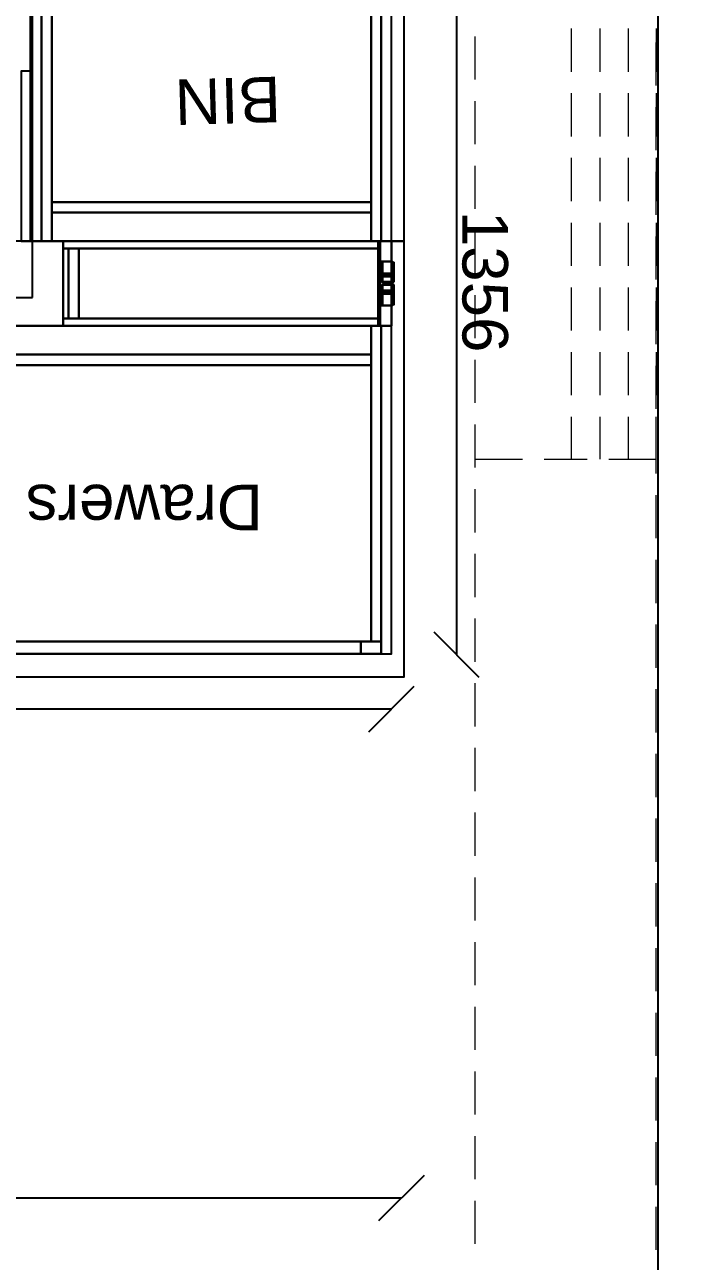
# Model space of a CAD drawing. Header units: millimetres. Extents: x -5841 to 140562, y 1006 to 102310.
# Drawn here: x 100537 to 101710, y 15321 to 17506 of the extents above; entities that cross this region are included whole.
import ezdxf

# ---------------------------------------------------------------- set-up
doc = ezdxf.new("R2010")
doc.units = ezdxf.units.MM
doc.header["$LTSCALE"] = 10
for name, color, linetype in [('PDF18_0', 7, 'Continuous'), ('PDF18_1-Dim-01', 7, 'Continuous'), ('PDF18_Text', 7, 'Continuous')]:
    doc.layers.add(name, color=color, linetype=linetype)
for name, color, linetype, true_color in [('PDF18_1-Base-01', 7, 'Continuous', 0xddc16e), ('PDF18_1-Cab-01', 7, 'Continuous', 0x545454), ('PDF18_1-Cab_2D-01', 7, 'Continuous', 0x545454), ('PDF18_1-Cab_Back-01', 7, 'Continuous', 0xddc16e), ('PDF18_1-Cab_Frame-01', 7, 'Continuous', 0xddc16e), ('PDF18_1-Cab_Front-01', 7, 'Continuous', 0xddc16e), ('PDF18_1-Cab_IComp-01', 7, 'Continuous', 0xddc16e), ('PDF18_1-Cab_Inside-01', 7, 'Continuous', 0xddc16e), ('PDF18_1-Cab_Outside-01', 7, 'Continuous', 0xddc16e), ('PDF18_KD - WALL - LOADBEARING', 7, 'Continuous', 0xc0ab87)]:
    doc.layers.add(name, color=color, linetype=linetype, true_color=true_color)
doc.styles.add('PDF ArialMT', font='arial.ttf')
picture_1 = doc.add_image_def('image2.png', size_in_pixel=(2281, 605))

msp = doc.modelspace()

# ---------------------------------------------------------------- linework, layer by layer
at = {"layer": 'PDF18_0', "lineweight": 25}
for points in [[(100551.29366, 17023.69147), (100551.29366, 17743.33991), (99465.47115, 17743.33991), (99465.47115, 17023.69147)], [(101207.44371, 17123.17228), (101207.44371, 17743.33991), (100547.06043, 17743.33991), (100547.06043, 17123.17228)], [(99567.06858, 17123.17228), (99567.06858, 16353.78343), (101207.44371, 16353.78343), (101207.44371, 17123.17228)]]:
    msp.add_lwpolyline(points, close=True, dxfattribs=at)
at = {"layer": 'PDF18_0', "color": 0, "lineweight": 0, "true_color": 0x939598}
for points in [[(101333.38219, 17408.91505), (101333.38219, 17485.11312)], [(101502.71123, 17498.8711), (101502.71123, 17422.67303)], [(101553.50994, 17498.8711), (101553.50994, 17422.67303)], [(101603.25035, 17498.8711), (101603.25035, 17422.67303)], [(101652.99076, 17498.8711), (101652.99076, 17422.67303)], [(101652.99076, 17398.33198), (101652.99076, 17474.53005)], [(101333.38219, 17294.61794), (101333.38219, 17370.81601)], [(101502.71123, 17384.574), (101502.71123, 17308.37593)], [(101553.50994, 17384.574), (101553.50994, 17308.37593)], [(101603.25035, 17384.574), (101603.25035, 17308.37593)], [(101652.99076, 17384.574), (101652.99076, 17308.37593)], [(101652.99076, 17284.03488), (101652.99076, 17360.23295)], [(101502.71123, 17270.27689), (101502.71123, 17194.07882)], [(101553.50994, 17270.27689), (101553.50994, 17194.07882)], [(101603.25035, 17270.27689), (101603.25035, 17194.07882)], [(101652.99076, 17270.27689), (101652.99076, 17194.07882)], [(101333.38219, 17180.32084), (101333.38219, 17256.51891)], [(101652.99076, 17169.73777), (101652.99076, 17245.93584)], [(101502.71123, 17155.97979), (101502.71123, 17079.78172)], [(101553.50994, 17155.97979), (101553.50994, 17079.78172)], [(101603.25035, 17155.97979), (101603.25035, 17079.78172)], [(101652.99076, 17155.97979), (101652.99076, 17079.78172)], [(101333.38219, 17066.02373), (101333.38219, 17142.2218)], [(101652.99076, 17055.44066), (101652.99076, 17131.63874)], [(101333.38219, 16951.72662), (101333.38219, 17027.92469)], [(101502.71123, 17041.68268), (101502.71123, 16965.48461)], [(101553.50994, 17041.68268), (101553.50994, 16965.48461)], [(101603.25035, 17041.68268), (101603.25035, 16965.48461)], [(101652.99076, 17041.68268), (101652.99076, 16965.48461)], [(101652.99076, 16941.14356), (101652.99076, 17017.34163)], [(101333.38219, 16837.42952), (101333.38219, 16913.62759)], [(101502.71123, 16927.38557), (101502.71123, 16851.1875)], [(101553.50994, 16927.38557), (101553.50994, 16851.1875)], [(101603.25035, 16927.38557), (101603.25035, 16851.1875)], [(101652.99076, 16927.38557), (101652.99076, 16851.1875)], [(101652.99076, 16826.84645), (101652.99076, 16903.04452)], [(101502.71123, 16813.08847), (101502.71123, 16737.9487)], [(101553.50994, 16813.08847), (101553.50994, 16737.9487)], [(101569.38454, 16737.9487), (101652.99076, 16737.9487), (101652.99076, 16813.08847)], [(101603.25035, 16813.08847), (101603.25035, 16737.9487)], [(101333.38219, 16723.13241), (101333.38219, 16799.33048)], [(101652.99076, 16712.54935), (101652.99076, 16788.74742)], [(101333.38219, 16737.9487), (101416.9884, 16737.9487)], [(101455.08744, 16737.9487), (101531.28551, 16737.9487)], [(101333.38219, 16608.83531), (101333.38219, 16685.03338)], [(101652.99076, 16598.25224), (101652.99076, 16674.45031)], [(101333.38219, 16494.5382), (101333.38219, 16570.73627)], [(101652.99076, 16483.95514), (101652.99076, 16560.15321)], [(101333.38219, 16380.2411), (101333.38219, 16456.43917)], [(101652.99076, 16369.65803), (101652.99076, 16445.8561)], [(101333.38219, 16265.94399), (101333.38219, 16342.14206)], [(101652.99076, 16255.36092), (101652.99076, 16331.55899)], [(101333.38219, 16151.64688), (101333.38219, 16227.84495)], [(101652.99076, 16141.06382), (101652.99076, 16217.26189)], [(101333.38219, 16037.34978), (101333.38219, 16113.54785)], [(101652.99076, 16026.76671), (101652.99076, 16102.96478)], [(101333.38219, 15923.05267), (101333.38219, 15999.25074)], [(101652.99076, 15912.46961), (101652.99076, 15988.66768)], [(101333.38219, 15808.75557), (101333.38219, 15884.95364)], [(101652.99076, 15798.1725), (101652.99076, 15874.37057)], [(101333.38219, 15694.45846), (101333.38219, 15770.65653)], [(101652.99076, 15683.87539), (101652.99076, 15760.07347)], [(101333.38219, 15580.16135), (101333.38219, 15656.35942)], [(101652.99076, 15569.57829), (101652.99076, 15645.77636)], [(101333.38219, 15465.86425), (101333.38219, 15542.06232)], [(101652.99076, 15455.28118), (101652.99076, 15531.47925)], [(101333.38219, 15351.56714), (101333.38219, 15427.76521)], [(101652.99076, 15340.98408), (101652.99076, 15417.18215)]]:
    msp.add_lwpolyline(points, dxfattribs=at)
at = {"layer": 'PDF18_1-Base-01', "lineweight": 25}
msp.add_lwpolyline([(101149.23685, 17655.50047), (100585.15946, 17655.50047), (100585.15946, 17191.96221), (101149.23685, 17191.96221)], close=True, dxfattribs=at)
at = {"layer": 'PDF18_1-Cab-01', "lineweight": 25}
for points in [[(100567.16825, 17703.12426), (100549.17704, 17703.12426), (100549.17704, 17123.17228), (100567.16825, 17123.17228)], [(101167.22806, 17703.12426), (100567.16825, 17703.12426), (100567.16825, 17123.17228), (101167.22806, 17123.17228)], [(101185.21927, 17703.12426), (101167.22806, 17703.12426), (101167.22806, 17123.17228), (101185.21927, 17123.17228)], [(100549.17704, 17423.73134), (100531.18583, 17423.73134), (100531.18583, 17123.17228), (100549.17704, 17123.17228)], [(101185.21927, 16973.95106), (101185.21927, 17123.17228), (100605.26729, 17123.17228), (100605.26729, 16973.95106)], [(100267.6675, 16393.99908), (101167.22806, 16393.99908), (101167.22806, 16973.95106), (100267.6675, 16973.95106)], [(101167.22806, 16393.99908), (101185.21927, 16393.99908), (101185.21927, 16973.95106), (101167.22806, 16973.95106)]]:
    msp.add_lwpolyline(points, close=True, dxfattribs=at)
at = {"layer": 'PDF18_1-Cab_2D-01', "lineweight": 25}
for points in [[(100567.16825, 17123.17228), (100567.16825, 17703.12426), (100549.17704, 17703.12426), (100549.17704, 17123.17228)], [(101167.22806, 17123.17228), (101167.22806, 17703.12426), (100567.16825, 17703.12426), (100567.16825, 17123.17228)], [(101185.21927, 17123.17228), (101185.21927, 17703.12426), (101167.22806, 17703.12426), (101167.22806, 17123.17228)], [(100549.17704, 17123.17228), (100549.17704, 17423.73134), (100531.18583, 17423.73134), (100531.18583, 17123.17228)], [(100605.26729, 16973.95106), (101185.21927, 16973.95106), (101185.21927, 17123.17228), (100605.26729, 17123.17228)], [(100267.6675, 16973.95106), (100267.6675, 16393.99908), (101167.22806, 16393.99908), (101167.22806, 16973.95106)], [(101167.22806, 16973.95106), (101167.22806, 16393.99908), (101185.21927, 16393.99908), (101185.21927, 16973.95106)]]:
    msp.add_lwpolyline(points, close=True, dxfattribs=at)
at = {"layer": 'PDF18_1-Cab_Back-01', "lineweight": 25}
for points in [[(100585.15946, 17173.971), (100585.15946, 17191.96221), (101149.23685, 17191.96221), (101149.23685, 17173.971), (100585.15946, 17173.971), (101149.23685, 17173.971), (101149.23685, 17191.96221), (101149.23685, 17173.971), (101149.23685, 17191.96221), (100585.15946, 17191.96221), (100585.15946, 17173.971), (100585.15946, 17191.96221), (100585.15946, 17173.971), (100585.15946, 17191.96221), (101149.23685, 17191.96221), (101149.23685, 17173.971), (100585.15946, 17173.971), (101149.23685, 17173.971), (101149.23685, 17191.96221), (100585.15946, 17191.96221), (100585.15946, 17173.971), (101149.23685, 17173.971), (101149.23685, 17191.96221), (101149.23685, 17173.971), (100585.15946, 17173.971), (101149.23685, 17173.971)], [(101149.23685, 16923.15235), (101149.23685, 16904.10283), (100285.65872, 16904.10283)], [(100285.65872, 16923.15235), (101149.23685, 16923.15235), (100285.65872, 16923.15235)], [(100285.65872, 16904.10283), (101149.23685, 16904.10283), (101149.23685, 16923.15235), (101149.23685, 16904.10283), (101149.23685, 16923.15235), (101149.23685, 16904.10283), (100285.65872, 16904.10283)], [(100285.65872, 16923.15235), (101149.23685, 16923.15235), (100285.65872, 16923.15235)], [(100285.65872, 16904.10283), (101149.23685, 16904.10283), (101149.23685, 16923.15235), (100285.65872, 16923.15235)], [(100285.65872, 16923.15235), (101149.23685, 16923.15235), (100285.65872, 16923.15235)]]:
    msp.add_lwpolyline(points, dxfattribs=at)
at = {"layer": 'PDF18_1-Cab_Frame-01', "lineweight": 25}
for points in [[(101185.21927, 17123.17228), (101161.93653, 17123.17228), (101185.21927, 17123.17228), (101161.93653, 17123.17228), (101161.93653, 17087.18986), (101185.21927, 17087.18986), (101161.93653, 17087.18986), (101185.21927, 17087.18986), (101161.93653, 17087.18986), (101161.93653, 17009.93348), (101185.21927, 17009.93348), (101161.93653, 17009.93348), (101185.21927, 17009.93348), (101161.93653, 17009.93348), (101161.93653, 16973.95106), (101185.21927, 16973.95106)], [(101161.93653, 16973.95106), (101161.93653, 17009.93348), (101161.93653, 17087.18986), (101161.93653, 17123.17228)], [(101185.21927, 17123.17228), (101161.93653, 17123.17228), (101185.21927, 17123.17228)], [(101161.93653, 17087.18986), (101161.93653, 17123.17228), (101161.93653, 17087.18986)], [(101185.21927, 17087.18986), (101185.21927, 17123.17228), (101185.21927, 17087.18986)], [(101185.21927, 17087.18986), (101185.21927, 17123.17228), (101185.21927, 17087.18986)], [(101185.21927, 17087.18986), (101161.93653, 17087.18986), (101185.21927, 17087.18986)], [(101161.93653, 17009.93348), (101161.93653, 17087.18986), (101161.93653, 17009.93348)], [(101185.21927, 17087.18986), (101161.93653, 17087.18986), (101185.21927, 17087.18986)], [(101161.93653, 17009.93348), (101161.93653, 17087.18986), (101161.93653, 17009.93348)], [(101185.21927, 17087.18986), (101161.93653, 17087.18986), (101185.21927, 17087.18986)], [(101161.93653, 17009.93348), (101161.93653, 17087.18986), (101161.93653, 17009.93348)], [(101185.21927, 17009.93348), (101185.21927, 17087.18986), (101185.21927, 17009.93348)], [(101185.21927, 17009.93348), (101161.93653, 17009.93348), (101185.21927, 17009.93348)], [(101161.93653, 16973.95106), (101161.93653, 17009.93348), (101161.93653, 16973.95106)], [(101185.21927, 16973.95106), (101185.21927, 17009.93348), (101185.21927, 16973.95106)], [(101185.21927, 16973.95106), (101185.21927, 17009.93348), (101185.21927, 16973.95106)], [(101167.22806, 16393.99908), (101167.22806, 16416.22352), (101167.22806, 16393.99908), (101167.22806, 16416.22352), (101131.24564, 16416.22352), (101131.24564, 16393.99908), (101131.24564, 16416.22352), (101131.24564, 16393.99908), (101131.24564, 16416.22352), (100303.64993, 16416.22352), (100303.64993, 16393.99908), (100303.64993, 16416.22352), (100303.64993, 16393.99908), (100303.64993, 16416.22352), (100267.6675, 16416.22352), (100267.6675, 16393.99908)], [(100267.6675, 16416.22352), (100303.64993, 16416.22352), (101131.24564, 16416.22352), (101167.22806, 16416.22352)], [(101131.24564, 16393.99908), (101131.24564, 16416.22352), (101131.24564, 16393.99908), (101131.24564, 16416.22352), (100303.64993, 16416.22352), (100303.64993, 16393.99908)], [(100303.64993, 16416.22352), (101131.24564, 16416.22352)], [(100303.64993, 16416.22352), (101131.24564, 16416.22352), (100303.64993, 16416.22352)], [(100303.64993, 16416.22352), (101131.24564, 16416.22352), (100303.64993, 16416.22352)], [(100303.64993, 16416.22352), (101131.24564, 16416.22352), (100303.64993, 16416.22352)], [(100303.64993, 16416.22352), (101131.24564, 16416.22352), (100303.64993, 16416.22352)], [(101131.24564, 16416.22352), (101167.22806, 16416.22352), (101131.24564, 16416.22352)], [(101131.24564, 16393.99908), (101131.24564, 16416.22352), (101131.24564, 16393.99908)], [(101131.24564, 16393.99908), (101131.24564, 16416.22352), (101131.24564, 16393.99908)], [(101131.24564, 16393.99908), (101131.24564, 16416.22352), (101131.24564, 16393.99908)], [(101131.24564, 16393.99908), (101131.24564, 16416.22352), (101131.24564, 16393.99908)], [(101167.22806, 16393.99908), (101167.22806, 16416.22352), (101167.22806, 16393.99908)], [(100303.64993, 16393.99908), (101131.24564, 16393.99908), (100303.64993, 16393.99908)], [(101131.24564, 16393.99908), (101167.22806, 16393.99908), (101131.24564, 16393.99908)], [(101131.24564, 16393.99908), (101167.22806, 16393.99908), (101131.24564, 16393.99908)]]:
    msp.add_lwpolyline(points, dxfattribs=at)
for points in [[(101185.21927, 17087.18986), (101161.93653, 17087.18986), (101161.93653, 17123.17228), (101185.21927, 17123.17228)], [(101185.21927, 17087.18986), (101161.93653, 17087.18986), (101161.93653, 17123.17228), (101185.21927, 17123.17228), (101185.21927, 17087.18986), (101185.21927, 17123.17228), (101161.93653, 17123.17228), (101161.93653, 17087.18986), (101185.21927, 17087.18986), (101161.93653, 17087.18986)], [(101185.21927, 17009.93348), (101161.93653, 17009.93348), (101161.93653, 17087.18986), (101185.21927, 17087.18986)], [(101185.21927, 17009.93348), (101185.21927, 17087.18986), (101185.21927, 17009.93348), (101161.93653, 17009.93348), (101161.93653, 17087.18986), (101185.21927, 17087.18986)], [(101185.21927, 17009.93348), (101161.93653, 17009.93348), (101161.93653, 17087.18986), (101185.21927, 17087.18986), (101161.93653, 17087.18986), (101185.21927, 17087.18986), (101161.93653, 17087.18986), (101185.21927, 17087.18986), (101161.93653, 17087.18986), (101161.93653, 17009.93348)], [(101161.93653, 17087.18986), (101161.93653, 17009.93348)], [(101185.21927, 17009.93348), (101185.21927, 17087.18986), (101185.21927, 17009.93348), (101161.93653, 17009.93348), (101161.93653, 17087.18986), (101185.21927, 17087.18986)], [(101185.21927, 17009.93348), (101185.21927, 17087.18986), (101185.21927, 17009.93348), (101161.93653, 17009.93348), (101161.93653, 17087.18986), (101185.21927, 17087.18986), (101185.21927, 17009.93348), (101185.21927, 17087.18986), (101161.93653, 17087.18986), (101161.93653, 17009.93348), (101185.21927, 17009.93348), (101161.93653, 17009.93348)], [(101185.21927, 17009.93348), (101185.21927, 17087.18986), (101185.21927, 17009.93348), (101161.93653, 17009.93348), (101161.93653, 17087.18986), (101185.21927, 17087.18986), (101185.21927, 17009.93348), (101185.21927, 17087.18986), (101161.93653, 17087.18986), (101161.93653, 17009.93348), (101185.21927, 17009.93348), (101161.93653, 17009.93348)], [(101185.21927, 17009.93348), (101185.21927, 17087.18986), (101185.21927, 17009.93348), (101161.93653, 17009.93348), (101161.93653, 17087.18986), (101185.21927, 17087.18986), (101185.21927, 17009.93348), (101185.21927, 17087.18986), (101161.93653, 17087.18986), (101161.93653, 17009.93348), (101185.21927, 17009.93348), (101161.93653, 17009.93348)], [(101185.21927, 16973.95106), (101161.93653, 16973.95106), (101161.93653, 17009.93348), (101185.21927, 17009.93348)], [(101185.21927, 16973.95106), (101161.93653, 16973.95106), (101161.93653, 17009.93348), (101185.21927, 17009.93348), (101185.21927, 16973.95106), (101185.21927, 17009.93348), (101161.93653, 17009.93348), (101161.93653, 16973.95106), (101185.21927, 16973.95106), (101161.93653, 16973.95106)], [(100303.64993, 16393.99908), (100303.64993, 16416.22352), (101131.24564, 16416.22352), (101131.24564, 16393.99908)], [(100303.64993, 16393.99908), (101131.24564, 16393.99908), (100303.64993, 16393.99908), (100303.64993, 16416.22352), (101131.24564, 16416.22352), (101131.24564, 16393.99908)], [(100303.64993, 16393.99908), (100303.64993, 16416.22352), (101131.24564, 16416.22352), (101131.24564, 16393.99908), (101131.24564, 16416.22352), (101131.24564, 16393.99908), (101131.24564, 16416.22352), (101131.24564, 16393.99908), (101131.24564, 16416.22352), (100303.64993, 16416.22352)], [(101131.24564, 16416.22352), (100303.64993, 16416.22352)], [(100303.64993, 16393.99908), (101131.24564, 16393.99908), (100303.64993, 16393.99908), (100303.64993, 16416.22352), (101131.24564, 16416.22352), (101131.24564, 16393.99908)], [(100303.64993, 16393.99908), (101131.24564, 16393.99908), (100303.64993, 16393.99908), (100303.64993, 16416.22352), (101131.24564, 16416.22352), (101131.24564, 16393.99908)], [(100303.64993, 16393.99908), (101131.24564, 16393.99908), (100303.64993, 16393.99908), (100303.64993, 16416.22352), (101131.24564, 16416.22352), (101131.24564, 16393.99908), (100303.64993, 16393.99908), (101131.24564, 16393.99908), (101131.24564, 16416.22352), (100303.64993, 16416.22352), (100303.64993, 16393.99908), (100303.64993, 16416.22352)], [(100303.64993, 16393.99908), (101131.24564, 16393.99908), (100303.64993, 16393.99908), (100303.64993, 16416.22352), (101131.24564, 16416.22352), (101131.24564, 16393.99908), (100303.64993, 16393.99908), (101131.24564, 16393.99908), (101131.24564, 16416.22352), (100303.64993, 16416.22352), (100303.64993, 16393.99908), (100303.64993, 16416.22352)], [(100303.64993, 16393.99908), (101131.24564, 16393.99908), (100303.64993, 16393.99908), (100303.64993, 16416.22352), (101131.24564, 16416.22352), (101131.24564, 16393.99908), (100303.64993, 16393.99908), (101131.24564, 16393.99908), (101131.24564, 16416.22352), (100303.64993, 16416.22352), (100303.64993, 16393.99908), (100303.64993, 16416.22352)], [(100303.64993, 16393.99908), (101131.24564, 16393.99908), (100303.64993, 16393.99908), (100303.64993, 16416.22352), (101131.24564, 16416.22352), (101131.24564, 16393.99908), (100303.64993, 16393.99908), (101131.24564, 16393.99908), (101131.24564, 16416.22352), (100303.64993, 16416.22352), (100303.64993, 16393.99908), (100303.64993, 16416.22352)], [(101131.24564, 16393.99908), (101131.24564, 16416.22352), (101167.22806, 16416.22352), (101167.22806, 16393.99908)], [(101131.24564, 16393.99908), (101131.24564, 16416.22352), (101167.22806, 16416.22352), (101167.22806, 16393.99908), (101131.24564, 16393.99908), (101167.22806, 16393.99908), (101167.22806, 16416.22352), (101131.24564, 16416.22352), (101131.24564, 16393.99908), (101131.24564, 16416.22352)]]:
    msp.add_lwpolyline(points, close=True, dxfattribs=at)
at = {"layer": 'PDF18_1-Cab_Front-01', "lineweight": 25}
msp.add_lwpolyline([(100285.65872, 16416.22352), (101149.23685, 16416.22352), (100285.65872, 16416.22352), (101149.23685, 16416.22352)], close=True, dxfattribs=at)
msp.add_lwpolyline([(100285.65872, 16416.22352), (101149.23685, 16416.22352), (100285.65872, 16416.22352), (101149.23685, 16416.22352)], close=True, dxfattribs=at)
msp.add_lwpolyline([(101167.22806, 16416.22352), (101149.23685, 16416.22352), (101167.22806, 16416.22352), (101149.23685, 16416.22352)], dxfattribs=at)
at = {"layer": 'PDF18_1-Cab_IComp-01', "lineweight": 25}
for points in [[(100585.15946, 17191.96221), (100585.15946, 17655.50047), (101149.23685, 17655.50047), (101149.23685, 17191.96221)], [(101149.23685, 17191.96221), (101149.23685, 17655.50047), (100585.15946, 17655.50047), (100585.15946, 17191.96221), (101149.23685, 17191.96221), (101149.23685, 17655.50047)], [(100585.15946, 17191.96221), (101149.23685, 17191.96221), (100585.15946, 17191.96221), (100585.15946, 17655.50047), (101149.23685, 17655.50047), (101149.23685, 17191.96221)], [(101149.23685, 17191.96221), (101149.23685, 17655.50047), (100585.15946, 17655.50047), (100585.15946, 17191.96221), (101149.23685, 17191.96221), (101149.23685, 17655.50047)]]:
    msp.add_lwpolyline(points, close=True, dxfattribs=at)
for points in [[(100585.15946, 17655.50047), (100585.15946, 17191.96221), (100585.15946, 17655.50047)], [(100585.15946, 17655.50047), (100585.15946, 17191.96221), (100585.15946, 17655.50047)], [(100585.15946, 17191.96221), (101149.23685, 17191.96221), (100585.15946, 17191.96221)]]:
    msp.add_lwpolyline(points, dxfattribs=at)
at = {"layer": 'PDF18_1-Cab_Inside-01', "lineweight": 25}
for points in [[(100585.15946, 17123.17228), (100585.15946, 17680.89983), (101149.23685, 17680.89983), (101149.23685, 17123.17228), (100585.15946, 17123.17228), (100585.15946, 17680.89983), (101149.23685, 17680.89983), (101149.23685, 17123.17228)], [(101149.23685, 17123.17228), (101149.23685, 17680.89983), (100585.15946, 17680.89983), (100585.15946, 17123.17228), (101149.23685, 17123.17228), (101149.23685, 17680.89983), (100585.15946, 17680.89983), (100585.15946, 17123.17228)], [(101149.23685, 16973.95106), (101149.23685, 16416.22352), (100285.65872, 16416.22352), (100285.65872, 16973.95106), (101149.23685, 16973.95106), (101149.23685, 16416.22352), (100285.65872, 16416.22352), (100285.65872, 16973.95106)], [(100285.65872, 16973.95106), (100285.65872, 16416.22352), (101149.23685, 16416.22352), (101149.23685, 16973.95106), (100285.65872, 16973.95106), (100285.65872, 16416.22352), (101149.23685, 16416.22352), (101149.23685, 16973.95106)]]:
    msp.add_lwpolyline(points, close=True, dxfattribs=at)
at = {"layer": 'PDF18_1-Cab_Outside-01', "lineweight": 25}
for points in [[(100567.16825, 17123.17228), (100567.16825, 17680.89983), (100585.15946, 17680.89983), (100585.15946, 17123.17228)], [(101149.23685, 17123.17228), (101149.23685, 17680.89983), (100585.15946, 17680.89983), (100585.15946, 17123.17228), (101149.23685, 17123.17228), (101149.23685, 17680.89983)], [(101149.23685, 17123.17228), (101149.23685, 17680.89983), (100585.15946, 17680.89983), (100585.15946, 17123.17228), (101149.23685, 17123.17228), (101149.23685, 17680.89983)], [(100585.15946, 17123.17228), (100585.15946, 17680.89983), (101149.23685, 17680.89983), (101149.23685, 17123.17228)], [(100585.15946, 17123.17228), (101149.23685, 17123.17228), (100585.15946, 17123.17228), (100585.15946, 17680.89983), (101149.23685, 17680.89983), (101149.23685, 17123.17228)], [(101167.22806, 17123.17228), (101149.23685, 17123.17228), (101149.23685, 17680.89983), (101167.22806, 17680.89983)], [(101165.11145, 17123.17228), (100605.26729, 17123.17228), (100605.26729, 17110.4726), (100605.26729, 17123.17228)], [(101165.11145, 17110.4726), (101165.11145, 16986.65074), (100605.26729, 16986.65074), (101165.11145, 16986.65074)], [(101165.11145, 17110.4726), (101165.11145, 16986.65074), (100605.26729, 16986.65074), (100605.26729, 17110.4726), (100605.26729, 16986.65074), (101165.11145, 16986.65074)], [(100632.78326, 16986.65074), (100614.79205, 16986.65074), (100632.78326, 16986.65074), (100632.78326, 17110.4726)], [(100632.78326, 17110.4726), (100614.79205, 17110.4726), (100614.79205, 16986.65074), (100614.79205, 17110.4726)], [(101169.34467, 17066.02373), (101169.34467, 17064.96542), (101169.34467, 17060.7322), (101169.34467, 17050.14913), (101169.34467, 17051.20744), (101169.34467, 17087.18986), (101169.34467, 17051.20744), (101187.33588, 17051.20744), (101187.33588, 17087.18986), (101169.34467, 17087.18986), (101187.33588, 17087.18986), (101187.33588, 17051.20744), (101169.34467, 17051.20744), (101169.34467, 17050.14913), (101169.34467, 17060.7322), (101169.34467, 17064.96542)], [(101188.39419, 17087.18986), (101188.39419, 17051.20744)], [(101189.4525, 17086.13155), (101189.4525, 17051.20744), (101189.4525, 17060.7322), (101189.4525, 17064.96542), (101189.4525, 17066.02373), (101189.4525, 17064.96542), (101189.4525, 17060.7322), (101189.4525, 17051.20744)], [(101169.34467, 17064.96542), (101189.4525, 17064.96542)], [(101189.4525, 17060.7322), (101169.34467, 17060.7322)], [(101169.34467, 17050.14913), (101187.33588, 17050.14913), (101169.34467, 17050.14913), (101187.33588, 17050.14913), (101187.33588, 17051.20744), (101188.39419, 17051.20744), (101189.4525, 17051.20744), (101188.39419, 17051.20744), (101187.33588, 17051.20744), (101187.33588, 17050.14913)], [(101187.33588, 17051.20744), (101188.39419, 17051.20744), (101188.39419, 17050.14913), (101187.33588, 17050.14913), (101188.39419, 17050.14913), (101189.4525, 17051.20744), (101188.39419, 17050.14913), (101187.33588, 17050.14913), (101169.34467, 17050.14913), (101187.33588, 17050.14913), (101188.39419, 17050.14913), (101188.39419, 17051.20744)], [(101169.34467, 17045.91591), (101187.33588, 17045.91591), (101187.33588, 17009.93348), (101169.34467, 17009.93348), (101169.34467, 17045.91591), (101169.34467, 17046.97421), (101169.34467, 17036.39115), (101169.34467, 17032.15792), (101169.34467, 17030.04131), (101169.34467, 17032.15792), (101169.34467, 17036.39115), (101169.34467, 17046.97421)], [(101169.34467, 17046.97421), (101187.33588, 17046.97421), (101169.34467, 17046.97421), (101187.33588, 17046.97421), (101187.33588, 17045.91591), (101188.39419, 17045.91591), (101189.4525, 17045.91591), (101188.39419, 17045.91591), (101187.33588, 17045.91591), (101187.33588, 17046.97421)], [(101187.33588, 17046.97421), (101188.39419, 17045.91591), (101187.33588, 17045.91591), (101188.39419, 17045.91591), (101187.33588, 17046.97421), (101188.39419, 17046.97421), (101189.4525, 17045.91591), (101188.39419, 17046.97421), (101187.33588, 17046.97421), (101169.34467, 17046.97421)], [(101169.34467, 17045.91591), (101169.34467, 17009.93348), (101187.33588, 17009.93348), (101187.33588, 17045.91591)], [(101188.39419, 17009.93348), (101188.39419, 17045.91591)], [(101189.4525, 17036.39115), (101189.4525, 17032.15792), (101189.4525, 17030.04131), (101189.4525, 17032.15792), (101189.4525, 17036.39115), (101189.4525, 17045.91591), (101189.4525, 17010.99179), (101189.4525, 17045.91591)], [(101189.4525, 17036.39115), (101169.34467, 17036.39115)], [(101169.34467, 17032.15792), (101189.4525, 17032.15792)], [(101165.11145, 16986.65074), (100605.26729, 16986.65074), (100605.26729, 16973.95106), (100605.26729, 16986.65074)], [(100285.65872, 16973.95106), (100285.65872, 16416.22352), (101149.23685, 16416.22352), (101149.23685, 16973.95106), (100285.65872, 16973.95106), (100285.65872, 16416.22352)], [(100285.65872, 16973.95106), (100285.65872, 16416.22352), (101149.23685, 16416.22352), (101149.23685, 16973.95106), (100285.65872, 16973.95106), (100285.65872, 16416.22352)], [(101149.23685, 16973.95106), (101149.23685, 16416.22352), (100285.65872, 16416.22352), (100285.65872, 16973.95106)], [(101149.23685, 16973.95106), (100285.65872, 16973.95106), (101149.23685, 16973.95106), (101149.23685, 16416.22352), (100285.65872, 16416.22352), (100285.65872, 16973.95106)], [(101167.22806, 16973.95106), (101167.22806, 16416.22352), (101149.23685, 16416.22352), (101149.23685, 16973.95106)]]:
    msp.add_lwpolyline(points, close=True, dxfattribs=at)
for points in [[(100585.15946, 17123.17228), (100585.15946, 17680.89983), (100567.16825, 17680.89983), (100585.15946, 17680.89983), (100585.15946, 17123.17228), (100567.16825, 17123.17228), (100585.15946, 17123.17228), (100585.15946, 17680.89983), (100567.16825, 17680.89983), (100567.16825, 17123.17228), (100585.15946, 17123.17228), (100567.16825, 17123.17228), (100567.16825, 17680.89983), (100567.16825, 17123.17228), (100567.16825, 17680.89983), (100567.16825, 17123.17228), (100585.15946, 17123.17228), (100567.16825, 17123.17228)], [(100585.15946, 17680.89983), (100585.15946, 17123.17228), (100585.15946, 17680.89983)], [(100585.15946, 17680.89983), (100585.15946, 17123.17228), (100585.15946, 17680.89983)], [(100585.15946, 17680.89983), (100585.15946, 17123.17228), (100585.15946, 17680.89983)], [(100585.15946, 17680.89983), (100585.15946, 17123.17228), (100585.15946, 17680.89983)], [(101167.22806, 17680.89983), (101149.23685, 17680.89983), (101149.23685, 17123.17228), (101167.22806, 17123.17228), (101167.22806, 17680.89983), (101167.22806, 17123.17228), (101149.23685, 17123.17228), (101149.23685, 17680.89983), (101167.22806, 17680.89983), (101167.22806, 17123.17228), (101167.22806, 17680.89983), (101149.23685, 17680.89983), (101149.23685, 17123.17228), (101167.22806, 17123.17228), (101149.23685, 17123.17228), (101167.22806, 17123.17228), (101167.22806, 17680.89983), (101167.22806, 17123.17228)], [(101149.23685, 17123.17228), (101149.23685, 17680.89983), (101149.23685, 17123.17228)], [(101149.23685, 17123.17228), (101149.23685, 17680.89983), (101149.23685, 17123.17228)], [(100585.15946, 17123.17228), (101149.23685, 17123.17228), (100585.15946, 17123.17228)], [(100585.15946, 17123.17228), (101149.23685, 17123.17228), (100585.15946, 17123.17228)], [(100585.15946, 17123.17228), (101149.23685, 17123.17228), (100585.15946, 17123.17228)], [(100605.26729, 17123.17228), (100605.26729, 17123.17228)], [(100605.26729, 17123.17228), (100605.26729, 17123.17228)], [(100605.26729, 17110.4726), (100605.26729, 16986.65074), (100605.26729, 17110.4726)], [(100605.26729, 17110.4726), (101165.11145, 17110.4726), (100605.26729, 17110.4726)], [(100605.26729, 17110.4726), (100605.26729, 17110.4726)], [(100605.26729, 17110.4726), (101165.11145, 17110.4726), (100605.26729, 17110.4726)], [(100605.26729, 17110.4726), (100605.26729, 17110.4726)], [(100605.26729, 17110.4726), (100605.26729, 17110.4726)], [(101165.11145, 17110.4726), (100605.26729, 17110.4726), (101165.11145, 17110.4726)], [(100605.26729, 17110.4726), (100605.26729, 17110.4726)], [(100605.26729, 17110.4726), (100605.26729, 17110.4726)], [(100614.79205, 17110.4726), (100614.79205, 17110.4726)], [(100614.79205, 17110.4726), (100614.79205, 17110.4726)], [(100632.78326, 17110.4726), (100632.78326, 17110.4726)], [(101165.11145, 17110.4726), (101165.11145, 17123.17228), (101165.11145, 17110.4726)], [(101165.11145, 17123.17228), (101165.11145, 17123.17228)], [(101165.11145, 17123.17228), (101165.11145, 17123.17228)], [(101165.11145, 17110.4726), (101165.11145, 17110.4726)], [(101165.11145, 17110.4726), (101165.11145, 17110.4726)], [(101165.11145, 17110.4726), (101165.11145, 17110.4726)], [(101165.11145, 17110.4726), (101165.11145, 17110.4726)], [(101165.11145, 17110.4726), (101165.11145, 17110.4726)], [(101169.34467, 17087.18986), (101169.34467, 17087.18986)], [(101169.34467, 17087.18986), (101169.34467, 17087.18986)], [(101187.33588, 17087.18986), (101187.33588, 17087.18986)], [(101187.33588, 17087.18986), (101187.33588, 17087.18986)], [(101187.33588, 17087.18986), (101187.33588, 17087.18986)], [(101188.39419, 17087.18986), (101188.39419, 17087.18986)], [(101189.4525, 17086.13155), (101189.4525, 17086.13155)], [(101189.4525, 17086.13155), (101189.4525, 17086.13155)], [(101189.4525, 17066.02373), (101169.34467, 17066.02373), (101189.4525, 17066.02373)], [(101169.34467, 17066.02373), (101169.34467, 17066.02373)], [(101169.34467, 17066.02373), (101169.34467, 17066.02373)], [(101189.4525, 17066.02373), (101189.4525, 17066.02373)], [(101189.4525, 17066.02373), (101189.4525, 17066.02373)], [(101169.34467, 17060.7322), (101169.34467, 17060.7322)], [(101169.34467, 17060.7322), (101169.34467, 17060.7322)], [(101169.34467, 17051.20744), (101169.34467, 17051.20744)], [(101169.34467, 17051.20744), (101169.34467, 17051.20744)], [(101169.34467, 17050.14913), (101169.34467, 17050.14913)], [(101169.34467, 17050.14913), (101169.34467, 17050.14913)], [(101169.34467, 17050.14913), (101169.34467, 17050.14913)], [(101169.34467, 17050.14913), (101169.34467, 17050.14913)], [(101169.34467, 17046.97421), (101169.34467, 17046.97421)], [(101169.34467, 17046.97421), (101169.34467, 17046.97421)], [(101169.34467, 17046.97421), (101169.34467, 17046.97421)], [(101169.34467, 17046.97421), (101169.34467, 17046.97421)], [(101169.34467, 17045.91591), (101169.34467, 17045.91591)], [(101169.34467, 17045.91591), (101169.34467, 17045.91591)], [(101187.33588, 17051.20744), (101187.33588, 17051.20744)], [(101187.33588, 17051.20744), (101187.33588, 17051.20744)], [(101187.33588, 17050.14913), (101187.33588, 17050.14913)], [(101187.33588, 17050.14913), (101187.33588, 17050.14913)], [(101187.33588, 17050.14913), (101187.33588, 17050.14913)], [(101187.33588, 17046.97421), (101187.33588, 17046.97421)], [(101187.33588, 17046.97421), (101187.33588, 17046.97421)], [(101187.33588, 17045.91591), (101187.33588, 17045.91591)], [(101187.33588, 17045.91591), (101187.33588, 17045.91591)], [(101188.39419, 17050.14913), (101188.39419, 17050.14913)], [(101188.39419, 17050.14913), (101188.39419, 17050.14913)], [(101188.39419, 17046.97421), (101188.39419, 17046.97421)], [(101188.39419, 17046.97421), (101188.39419, 17046.97421)], [(101189.4525, 17060.7322), (101189.4525, 17060.7322)], [(101189.4525, 17060.7322), (101189.4525, 17060.7322)], [(101189.4525, 17051.20744), (101189.4525, 17051.20744)], [(101189.4525, 17051.20744), (101189.4525, 17051.20744)], [(101189.4525, 17051.20744), (101189.4525, 17051.20744)], [(101189.4525, 17045.91591), (101189.4525, 17045.91591)], [(101189.4525, 17045.91591), (101189.4525, 17045.91591)], [(101169.34467, 17036.39115), (101169.34467, 17036.39115)], [(101169.34467, 17036.39115), (101169.34467, 17036.39115)], [(101189.4525, 17030.04131), (101169.34467, 17030.04131), (101189.4525, 17030.04131)], [(101169.34467, 17030.04131), (101169.34467, 17030.04131)], [(101169.34467, 17030.04131), (101169.34467, 17030.04131)], [(101189.4525, 17036.39115), (101189.4525, 17036.39115)], [(101189.4525, 17036.39115), (101189.4525, 17036.39115)], [(101189.4525, 17030.04131), (101189.4525, 17030.04131)], [(101189.4525, 17030.04131), (101189.4525, 17030.04131)], [(101169.34467, 17009.93348), (101169.34467, 17009.93348)], [(101169.34467, 17009.93348), (101169.34467, 17009.93348)], [(101187.33588, 17009.93348), (101187.33588, 17009.93348)], [(101187.33588, 17009.93348), (101187.33588, 17009.93348)], [(101187.33588, 17009.93348), (101187.33588, 17009.93348)], [(101188.39419, 17009.93348), (101188.39419, 17009.93348)], [(101189.4525, 17010.99179), (101189.4525, 17010.99179)], [(101189.4525, 17010.99179), (101189.4525, 17010.99179)], [(100605.26729, 16986.65074), (100605.26729, 16986.65074)], [(100605.26729, 16986.65074), (100605.26729, 16986.65074)], [(100605.26729, 16986.65074), (100605.26729, 16986.65074)], [(100605.26729, 16986.65074), (100605.26729, 16986.65074)], [(100605.26729, 16986.65074), (100605.26729, 16986.65074)], [(100605.26729, 16986.65074), (100605.26729, 16986.65074)], [(100614.79205, 16986.65074), (100614.79205, 16986.65074)], [(100614.79205, 16986.65074), (100614.79205, 16986.65074)], [(100632.78326, 16986.65074), (100632.78326, 16986.65074)], [(100632.78326, 16986.65074), (100632.78326, 16986.65074)], [(101165.11145, 16986.65074), (101165.11145, 16986.65074)], [(101165.11145, 16986.65074), (101165.11145, 16986.65074)], [(101165.11145, 16986.65074), (101165.11145, 16986.65074)], [(101165.11145, 16973.95106), (101165.11145, 16986.65074), (101165.11145, 16973.95106)], [(101165.11145, 16986.65074), (101165.11145, 16986.65074)], [(101165.11145, 16986.65074), (101165.11145, 16986.65074)], [(101149.23685, 16973.95106), (100285.65872, 16973.95106), (101149.23685, 16973.95106)], [(101149.23685, 16973.95106), (100285.65872, 16973.95106), (101149.23685, 16973.95106)], [(101149.23685, 16973.95106), (100285.65872, 16973.95106), (101149.23685, 16973.95106)], [(101165.11145, 16973.95106), (100605.26729, 16973.95106), (101165.11145, 16973.95106)], [(100605.26729, 16973.95106), (100605.26729, 16973.95106)], [(100605.26729, 16973.95106), (100605.26729, 16973.95106)], [(101149.23685, 16973.95106), (101149.23685, 16416.22352), (101167.22806, 16416.22352), (101149.23685, 16416.22352), (101149.23685, 16973.95106), (101167.22806, 16973.95106), (101149.23685, 16973.95106), (101149.23685, 16416.22352), (101167.22806, 16416.22352), (101167.22806, 16973.95106), (101149.23685, 16973.95106), (101167.22806, 16973.95106), (101167.22806, 16416.22352), (101167.22806, 16973.95106), (101167.22806, 16416.22352), (101167.22806, 16973.95106), (101149.23685, 16973.95106), (101167.22806, 16973.95106)], [(101149.23685, 16416.22352), (101149.23685, 16973.95106), (101149.23685, 16416.22352)], [(101149.23685, 16416.22352), (101149.23685, 16973.95106), (101149.23685, 16416.22352)], [(101149.23685, 16416.22352), (101149.23685, 16973.95106), (101149.23685, 16416.22352)], [(101149.23685, 16416.22352), (101149.23685, 16973.95106), (101149.23685, 16416.22352)], [(101165.11145, 16973.95106), (101165.11145, 16973.95106)]]:
    msp.add_lwpolyline(points, dxfattribs=at)
for points in [[(101186.54296, 17087.37396, 0.4142150058), (101184.9555, 17088.96142, -0.4142150058)], [(101186.80673, 17050.14913, 0.414062493), (101188.39419, 17051.73659, -0.414062493)], [(101188.39419, 17046.44506, 0.4140625109), (101186.80673, 17048.03252, -0.4140625109)], [(101184.9555, 17010.64351, 0.4142150063), (101186.54296, 17012.23097, -0.4142150063)]]:
    msp.add_lwpolyline(points, format="xyb", close=True, dxfattribs=at)
for centre, start, end in [((101186.80632, 17051.737), 270.01477696, 359.98522319), ((101186.80632, 17051.737), 270.01477696, 359.98522319), ((101186.80632, 17046.44465), 0.01477557, 89.9852253), ((101186.80632, 17046.44465), 0.01477557, 89.9852253)]:
    msp.add_arc(centre, 1.58787, start, end, dxfattribs=at)
at = {"layer": 'PDF18_1-Dim-01', "lineweight": 25}
for points in [[(101300.57468, 16392.94077), (101300.57468, 17703.12426)], [(101260.35903, 16433.15642), (101339.73202, 16352.72513)], [(101145.00362, 16256.41923), (101225.43492, 16336.85053)], [(101185.21927, 16296.63488), (98649.51681, 16296.63488)], [(101162.99483, 15392.8411), (101243.42613, 15473.27239)], [(97785.93868, 15433.05675), (101203.21048, 15433.05675)]]:
    msp.add_lwpolyline(points, dxfattribs=at)

# ---------------------------------------------------------------- texts
at = {"layer": 'PDF18_Text', "attachment_point": 4, "style": 'PDF ArialMT'}
for s, insert, char_height, rotation in [('BIN', (100989.76846, 17373.93549), 80.467062, 181.62556082), ('1356', (101350.32693, 17176.80355), 80.466868, 270), ('Drawers', (100957.94175, 16653.18406), 80.466868, 180)]:
    msp.add_mtext(s, dxfattribs=dict(at, insert=insert, char_height=char_height, rotation=rotation))

# ---------------------------------------------------------------- pictures from other files: only their frames are drawn
at = {"layer": 'PDF18_KD - WALL - LOADBEARING', "color": 0, "true_color": 0xf8d731}
image = msp.add_image(picture_1, insert=(103577.35701, 14518.22988), size_in_units=(7242.28661, 1920.90442), rotation=90, dxfattribs=at)
image.dxf.flags = 15

doc.saveas('drawing.dxf')
